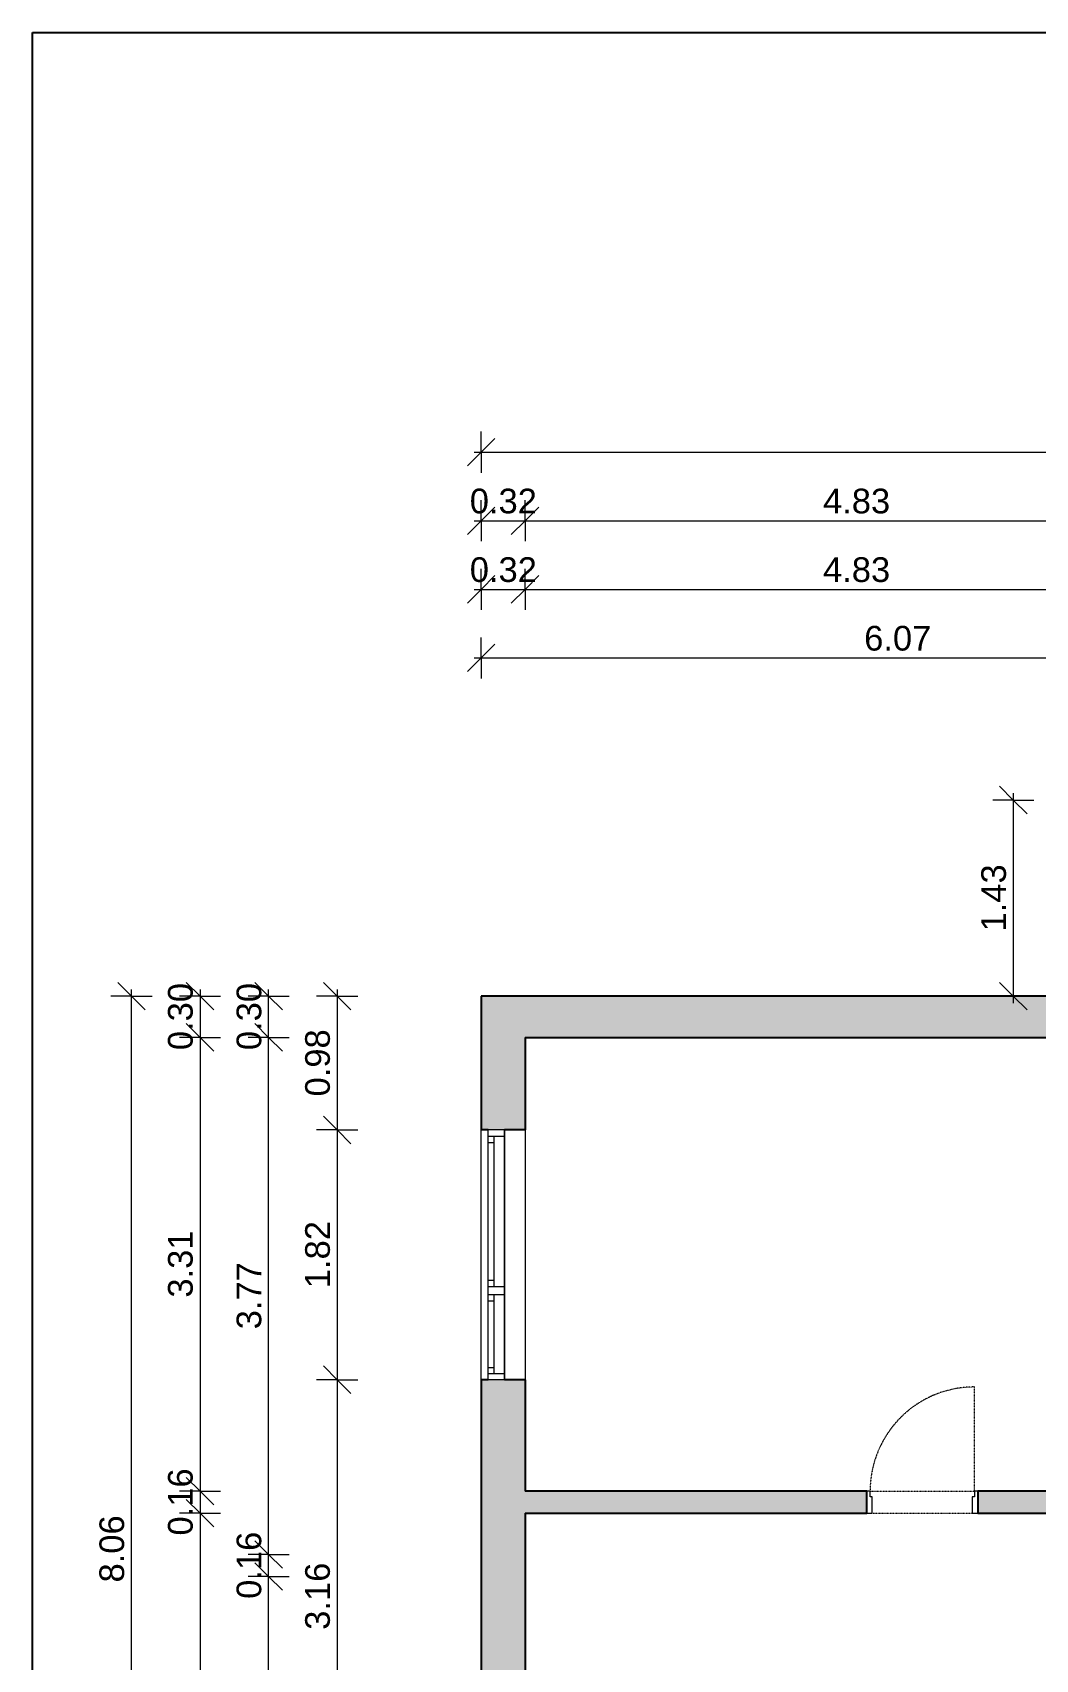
# Model space of a CAD drawing. Header units: metres. Extents: x -21 to 15208, y -63 to 7094.
# Drawn here: x 4825 to 5557, y 1802 to 2988 of the extents above; entities that cross this region are included whole.
import ezdxf

# ---------------------------------------------------------------- set-up
doc = ezdxf.new("R2010")
doc.units = ezdxf.units.M
doc.header["$LTSCALE"] = 50
doc.linetypes.add('Dash 1_5', pattern=[0.0012, 0.0006, -0.0006])
doc.linetypes.add('Dash dot', pattern=[0.005, 0.002, -0.0015, 0, -0.0015])
for name, color, linetype, lineweight in [('A-ANNO-DIMS', 250, 'Continuous', 5), ('A-DETL', 250, 'Continuous', 9), ('A-DOOR-FRAM', 250, 'Continuous', 9), ('A-GLAZ', 250, 'Continuous', 9), ('I-WALL', 250, 'Continuous', 9)]:
    doc.layers.add(name, color=color, linetype=linetype, lineweight=lineweight)
doc.layers.add('A-WALL-PATT', color=7, linetype='Continuous', lineweight=9, true_color=0x3c424d)
doc.layers.add('ADS_Flächen', color=82, linetype='Continuous', plot=False)
doc.styles.add('Arial_1', font='arial.ttf')

# ---------------------------------------------------------------- blocks, each defined once
blk = doc.blocks.new('025_E-Window Two Panel - 1800 10-8086736-03 1_ Obergeschoss')
at = {"layer": 'A-GLAZ'}
for p, q in [((-91, 11), (91, 11)), ((-91, -1), (-91, 11)), ((-91, 11), (91, 11)), ((-86.5, 11), (-86.5, -1)), ((-86.5, 6.5), (-29, 6.5)), ((-82, 11), (-82, 6.5)), ((-82, 11), (-33.5, 11)), ((-82, 6.5), (-33.5, 6.5)), ((-33.5, 11), (-33.5, 6.5)), ((-29, 11), (-29, -1)), ((-23, 11), (-23, -1)), ((-23, 6.5), (86.5, 6.5)), ((-19.5, 11), (81, 11)), ((-18.5, 11), (-18.5, 6.5)), ((-18.5, 6.5), (82, 6.5)), ((82, 11), (82, 6.5)), ((86.5, 11), (86.5, -1)), ((91, -1), (91, 11)), ((91, -1), (-91, -1)), ((-91, -1), (91, -1))]:
    blk.add_line(p, q, dxfattribs=at)

msp = doc.modelspace()

# ---------------------------------------------------------------- hatches: boundary and pattern name
at = {"layer": 'A-WALL-PATT'}
h = msp.add_hatch(color=256, dxfattribs=at)
h.paths.add_polyline_path([(5152.4773, 1479.306), (5182.9105, 1479.306), (5182.9105, 1520.4095), (5184.4773, 1520.4095), (5184.4773, 1569.806), (5152.4773, 1569.806), (5152.4773, 1506.306)])
h.paths.add_polyline_path([(5152.4773, 1689.806), (5184.4773, 1689.806), (5184.4773, 2005.806), (5152.4773, 2005.806), (5152.4773, 1864.5668)])
h.paths.add_polyline_path([(5152.4773, 2187.806), (5184.4773, 2187.806), (5184.4773, 2285.306), (5152.4773, 2285.306)])
h = msp.add_hatch(color=256, dxfattribs=at)
h.paths.add_polyline_path([(6028.0446, 2255.306), (6045.0446, 2255.306), (6045.0446, 2285.306), (5968.5446, 2285.306), (5968.5446, 2255.306), (6007.9363, 2255.306)])
h.paths.add_polyline_path([(5197.7619, 2255.306), (5759.5446, 2255.306), (5759.5446, 2285.306), (5184.4773, 2285.306), (5184.4773, 2255.306)])
h = msp.add_hatch(color=256, dxfattribs=at)
h.paths.add_polyline_path([(5667.5446, 1908.5102), (5667.5446, 1924.5102), (5514.5446, 1924.5102), (5514.5446, 1908.5102), (5595.3045, 1908.5102)])
h.paths.add_polyline_path([(5197.7619, 1908.5102), (5433.5446, 1908.5102), (5433.5446, 1924.5102), (5184.4773, 1924.5102), (5184.4773, 1908.5102)])

# ---------------------------------------------------------------- linework, layer by layer
at = {"layer": 'A-ANNO-DIMS', "lineweight": 9}
for p, q in [((5152.4773, 2681.8777), (5152.4773, 2696.8777)), ((5152.4773, 2681.8777), (5162.4773, 2691.8777)), ((5152.4773, 2681.8777), (5142.4773, 2671.8777)), ((5147.4773, 2681.8777), (6013.0446, 2681.8777)), ((5152.4773, 2681.8777), (5152.4773, 2666.8777)), ((5152.4773, 2631.8777), (5152.4773, 2646.8777)), ((5184.4773, 2631.8777), (5184.4773, 2646.8777)), ((5184.4773, 2631.8777), (5184.4773, 2646.8777)), ((5152.4773, 2631.8777), (5162.4773, 2641.8777)), ((5184.4773, 2631.8777), (5194.4773, 2641.8777)), ((5184.4773, 2631.8777), (5194.4773, 2641.8777)), ((5152.4773, 2631.8777), (5142.4773, 2621.8777)), ((5147.4773, 2631.8777), (5184.4773, 2631.8777)), ((5152.4773, 2631.8777), (5152.4773, 2616.8777)), ((5184.4773, 2631.8777), (5174.4773, 2621.8777)), ((5184.4773, 2631.8777), (5174.4773, 2621.8777)), ((5184.4773, 2631.8777), (5184.4773, 2616.8777)), ((5184.4773, 2631.8777), (5667.5446, 2631.8777)), ((5184.4773, 2631.8777), (5184.4773, 2616.8777)), ((5152.4773, 2581.8777), (5152.4773, 2596.8777)), ((5152.4773, 2581.8777), (5162.4773, 2591.8777)), ((5184.4773, 2581.8777), (5184.4773, 2596.8777)), ((5184.4773, 2581.8777), (5184.4773, 2596.8777)), ((5184.4773, 2581.8777), (5194.4773, 2591.8777)), ((5184.4773, 2581.8777), (5194.4773, 2591.8777)), ((5152.4773, 2581.8777), (5142.4773, 2571.8777)), ((5147.4773, 2581.8777), (5184.4773, 2581.8777)), ((5152.4773, 2581.8777), (5152.4773, 2566.8777)), ((5184.4773, 2581.8777), (5174.4773, 2571.8777)), ((5184.4773, 2581.8777), (5174.4773, 2571.8777)), ((5184.4773, 2581.8777), (5184.4773, 2566.8777)), ((5184.4773, 2581.8777), (5667.5446, 2581.8777)), ((5184.4773, 2581.8777), (5184.4773, 2566.8777)), ((5152.4773, 2531.8777), (5152.4773, 2546.8777)), ((5152.4773, 2531.8777), (5162.4773, 2541.8777)), ((5152.4773, 2531.8777), (5142.4773, 2521.8777)), ((5147.4773, 2531.8777), (5759.5446, 2531.8777)), ((5152.4773, 2531.8777), (5152.4773, 2516.8777)), ((5540.4304, 2428.3057), (5530.4304, 2438.3057)), ((5540.4304, 2433.3057), (5540.4304, 2280.306)), ((5540.4304, 2428.3057), (5525.4304, 2428.3057)), ((5540.4304, 2428.3057), (5550.4304, 2418.3057)), ((5540.4304, 2428.3057), (5555.4304, 2428.3057)), ((4897.5415, 2285.306), (4887.5415, 2295.306)), ((4897.5415, 1474.306), (4897.5415, 2290.306)), ((4947.5415, 2285.306), (4937.5415, 2295.306)), ((4947.5415, 2290.306), (4947.5415, 2255.306)), ((4997.5415, 2285.306), (4987.5415, 2295.306)), ((4997.5415, 2255.306), (4997.5415, 2290.306)), ((5047.5415, 2285.306), (5037.5415, 2295.306)), ((5047.5415, 2290.306), (5047.5415, 2187.806)), ((5540.4304, 2285.306), (5530.4304, 2295.306)), ((4897.5415, 2285.306), (4882.5415, 2285.306)), ((4897.5415, 2285.306), (4907.5415, 2275.306)), ((4897.5415, 2285.306), (4912.5415, 2285.306)), ((4947.5415, 2285.306), (4932.5415, 2285.306)), ((4947.5415, 2285.306), (4957.5415, 2275.306)), ((4947.5415, 2285.306), (4962.5415, 2285.306)), ((4997.5415, 2285.306), (4982.5415, 2285.306)), ((4997.5415, 2285.306), (5007.5415, 2275.306)), ((4997.5415, 2285.306), (5012.5415, 2285.306)), ((5047.5415, 2285.306), (5032.5415, 2285.306)), ((5047.5415, 2285.306), (5057.5415, 2275.306)), ((5047.5415, 2285.306), (5062.5415, 2285.306)), ((5540.4304, 2285.306), (5525.4304, 2285.306)), ((5540.4304, 2285.306), (5550.4304, 2275.306)), ((5540.4304, 2285.306), (5555.4304, 2285.306)), ((4947.5415, 2255.306), (4937.5415, 2265.306)), ((4947.5415, 2255.306), (4937.5415, 2265.306)), ((4997.5415, 2255.306), (4987.5415, 2265.306)), ((4997.5415, 2255.306), (4987.5415, 2265.306)), ((4947.5415, 2255.306), (4932.5415, 2255.306)), ((4947.5415, 2255.306), (4932.5415, 2255.306)), ((4947.5415, 2255.306), (4957.5415, 2245.306)), ((4947.5415, 2255.306), (4962.5415, 2255.306)), ((4947.5415, 2255.306), (4947.5415, 1924.5102)), ((4947.5415, 2255.306), (4957.5415, 2245.306)), ((4947.5415, 2255.306), (4962.5415, 2255.306)), ((4997.5415, 2255.306), (4982.5415, 2255.306)), ((4997.5415, 2255.306), (4982.5415, 2255.306)), ((4997.5415, 1878.3398), (4997.5415, 2255.306)), ((4997.5415, 2255.306), (5007.5415, 2245.306)), ((4997.5415, 2255.306), (5012.5415, 2255.306)), ((4997.5415, 2255.306), (5007.5415, 2245.306)), ((4997.5415, 2255.306), (5012.5415, 2255.306)), ((5047.5415, 2187.806), (5037.5415, 2197.806)), ((5047.5415, 2187.806), (5037.5415, 2197.806)), ((5047.5415, 2187.806), (5032.5415, 2187.806)), ((5047.5415, 2187.806), (5032.5415, 2187.806)), ((5047.5415, 2187.806), (5057.5415, 2177.806)), ((5047.5415, 2187.806), (5062.5415, 2187.806)), ((5047.5415, 2187.806), (5047.5415, 2005.806)), ((5047.5415, 2187.806), (5057.5415, 2177.806)), ((5047.5415, 2187.806), (5062.5415, 2187.806)), ((5047.5415, 2005.806), (5032.5415, 2005.806)), ((5047.5415, 2005.806), (5032.5415, 2005.806)), ((5047.5415, 2005.806), (5037.5415, 2015.806)), ((5047.5415, 2005.806), (5037.5415, 2015.806)), ((5047.5415, 2005.806), (5057.5415, 1995.806)), ((5047.5415, 2005.806), (5062.5415, 2005.806)), ((5047.5415, 2005.806), (5047.5415, 1689.806)), ((5047.5415, 2005.806), (5057.5415, 1995.806)), ((5047.5415, 2005.806), (5062.5415, 2005.806)), ((4947.5415, 1924.5102), (4937.5415, 1934.5102)), ((4947.5415, 1924.5102), (4937.5415, 1934.5102)), ((4947.5415, 1924.5102), (4932.5415, 1924.5102)), ((4947.5415, 1924.5102), (4932.5415, 1924.5102)), ((4947.5415, 1924.5102), (4957.5415, 1914.5102)), ((4947.5415, 1924.5102), (4962.5415, 1924.5102)), ((4947.5415, 1924.5102), (4947.5415, 1908.5102)), ((4947.5415, 1924.5102), (4957.5415, 1914.5102)), ((4947.5415, 1924.5102), (4962.5415, 1924.5102)), ((4947.5415, 1908.5102), (4937.5415, 1918.5102)), ((4947.5415, 1908.5102), (4937.5415, 1918.5102)), ((4947.5415, 1908.5102), (4932.5415, 1908.5102)), ((4947.5415, 1908.5102), (4932.5415, 1908.5102)), ((4947.5415, 1908.5102), (4957.5415, 1898.5102)), ((4947.5415, 1908.5102), (4962.5415, 1908.5102)), ((4947.5415, 1908.5102), (4947.5415, 1506.306)), ((4947.5415, 1908.5102), (4957.5415, 1898.5102)), ((4947.5415, 1908.5102), (4962.5415, 1908.5102)), ((4997.5415, 1878.3398), (4987.5415, 1888.3398)), ((4997.5415, 1878.3398), (4987.5415, 1888.3398)), ((4997.5415, 1878.3398), (4982.5415, 1878.3398)), ((4997.5415, 1878.3398), (4982.5415, 1878.3398)), ((4997.5415, 1862.3398), (4997.5415, 1878.3398)), ((4997.5415, 1878.3398), (5007.5415, 1868.3398)), ((4997.5415, 1878.3398), (5012.5415, 1878.3398)), ((4997.5415, 1878.3398), (5007.5415, 1868.3398)), ((4997.5415, 1878.3398), (5012.5415, 1878.3398)), ((4997.5415, 1862.3398), (4982.5415, 1862.3398)), ((4997.5415, 1862.3398), (4982.5415, 1862.3398)), ((4997.5415, 1862.3398), (4987.5415, 1872.3398)), ((4997.5415, 1862.3398), (4987.5415, 1872.3398)), ((4997.5415, 1506.306), (4997.5415, 1862.3398)), ((4997.5415, 1862.3398), (5007.5415, 1852.3398)), ((4997.5415, 1862.3398), (5012.5415, 1862.3398)), ((4997.5415, 1862.3398), (5007.5415, 1852.3398)), ((4997.5415, 1862.3398), (5012.5415, 1862.3398))]:
    msp.add_line(p, q, dxfattribs=at)
at = {"layer": 'A-DETL', "linetype": 'Dash dot'}
msp.add_line((5512.0446, 1924.5102), (5512.0446, 2000.5102), dxfattribs=at)
at = {"layer": 'A-DETL', "linetype": 'Dash 1_5'}
for p, q in [((5436.0446, 1924.5102), (5512.0446, 1924.5102)), ((5437.5446, 1908.5102), (5510.5446, 1908.5102))]:
    msp.add_line(p, q, dxfattribs=at)
at = {"layer": 'A-DETL', "linetype": 'Dash dot'}
msp.add_arc((5512.0446, 1924.5102), 76, 90, 180, dxfattribs=at)
at = {"layer": 'A-DOOR-FRAM'}
for p, q in [((5436.0446, 1924.5102), (5433.5446, 1924.5102)), ((5433.5446, 1924.5102), (5433.5446, 1908.5102)), ((5436.0446, 1920.5102), (5436.0446, 1924.5102)), ((5514.5446, 1924.5102), (5512.0446, 1924.5102)), ((5512.0446, 1924.5102), (5512.0446, 1920.5102)), ((5514.5446, 1908.5102), (5514.5446, 1924.5102)), ((5437.5446, 1920.5102), (5436.0446, 1920.5102)), ((5437.5446, 1908.5102), (5437.5446, 1920.5102)), ((5512.0446, 1920.5102), (5510.5446, 1920.5102)), ((5510.5446, 1920.5102), (5510.5446, 1908.5102)), ((5433.5446, 1908.5102), (5437.5446, 1908.5102)), ((5510.5446, 1908.5102), (5514.5446, 1908.5102))]:
    msp.add_line(p, q, dxfattribs=at)
at = {"layer": 'ADS_Flächen', "ltscale": 50}
msp.add_lwpolyline([(4825.4224, 2987.7169), (6792.4307, 2987.7169), (6792.4307, 993.2458), (4825.4224, 993.2458)], close=True, dxfattribs=at)
at = {"layer": 'I-WALL', "lineweight": 25}
for p, q in [((5152.4773, 2285.306), (5152.4773, 2187.806)), ((5759.5446, 2285.306), (5152.4773, 2285.306)), ((5184.4773, 2255.306), (5184.4773, 2187.806)), ((5184.4773, 2255.306), (5667.5446, 2255.306)), ((5157.4773, 2187.806), (5152.4773, 2187.806)), ((5184.4773, 2187.806), (5169.4773, 2187.806)), ((5152.4773, 2005.806), (5152.4773, 1689.806)), ((5157.4773, 2005.806), (5152.4773, 2005.806)), ((5184.4773, 2005.806), (5169.4773, 2005.806)), ((5184.4773, 2005.806), (5184.4773, 1924.5102)), ((5433.5446, 1924.5102), (5184.4773, 1924.5102)), ((5433.5446, 1908.5102), (5433.5446, 1924.5102)), ((5583.3045, 1924.5102), (5514.5446, 1924.5102)), ((5514.5446, 1924.5102), (5514.5446, 1908.5102)), ((5184.4773, 1908.5102), (5184.4773, 1689.806)), ((5184.4773, 1908.5102), (5433.5446, 1908.5102)), ((5514.5446, 1908.5102), (5667.5446, 1908.5102))]:
    msp.add_line(p, q, dxfattribs=at)
at = {"layer": 'I-WALL'}
for p, q in [((5152.4773, 2005.806), (5152.4773, 2187.806)), ((5184.4773, 2187.806), (5184.4773, 2005.806))]:
    msp.add_line(p, q, dxfattribs=at)

# ---------------------------------------------------------------- block references
at = {"layer": 'A-GLAZ', "rotation": 89.99999999999991}
msp.add_blockref('025_E-Window Two Panel - 1800 10-8086736-03 1_ Obergeschoss', (5168.4773, 2096.806), dxfattribs=at)

# ---------------------------------------------------------------- texts
at = {"layer": 'A-ANNO-DIMS', "lineweight": 9, "char_height": 18, "width": 58.314888, "attachment_point": 1, "line_spacing_factor": 0.941778, "style": 'Arial_1'}
for s, insert in [('0.32', (5144.1794, 2655.2458)), ('4.83', (5401.7131, 2655.2458)), ('0.32', (5144.1794, 2605.2458)), ('4.83', (5401.7131, 2605.2458)), ('6.07', (5431.7131, 2555.2458))]:
    msp.add_mtext(s, dxfattribs=dict(at, insert=insert))
at = {"layer": 'A-ANNO-DIMS', "lineweight": 9, "char_height": 18, "width": 58.314888, "attachment_point": 1, "rotation": 90, "line_spacing_factor": 0.941778, "style": 'Arial_1'}
for s, insert in [('1.43', (5517.0623, 2332.508)), ('0.30', (4924.1733, 2246.0082)), ('0.30', (4974.1733, 2246.0082)), ('0.98', (5024.1733, 2212.2582)), ('3.31', (4924.1733, 2065.6102)), ('1.82', (5024.1733, 2072.5082)), ('3.77', (4974.1733, 2042.5251)), ('0.16', (4924.1733, 1892.2123)), ('8.06', (4874.1733, 1858.0082)), ('0.16', (4974.1733, 1846.0419)), ('3.16', (5024.1733, 1823.5082))]:
    msp.add_mtext(s, dxfattribs=dict(at, insert=insert))

doc.saveas('drawing.dxf')
